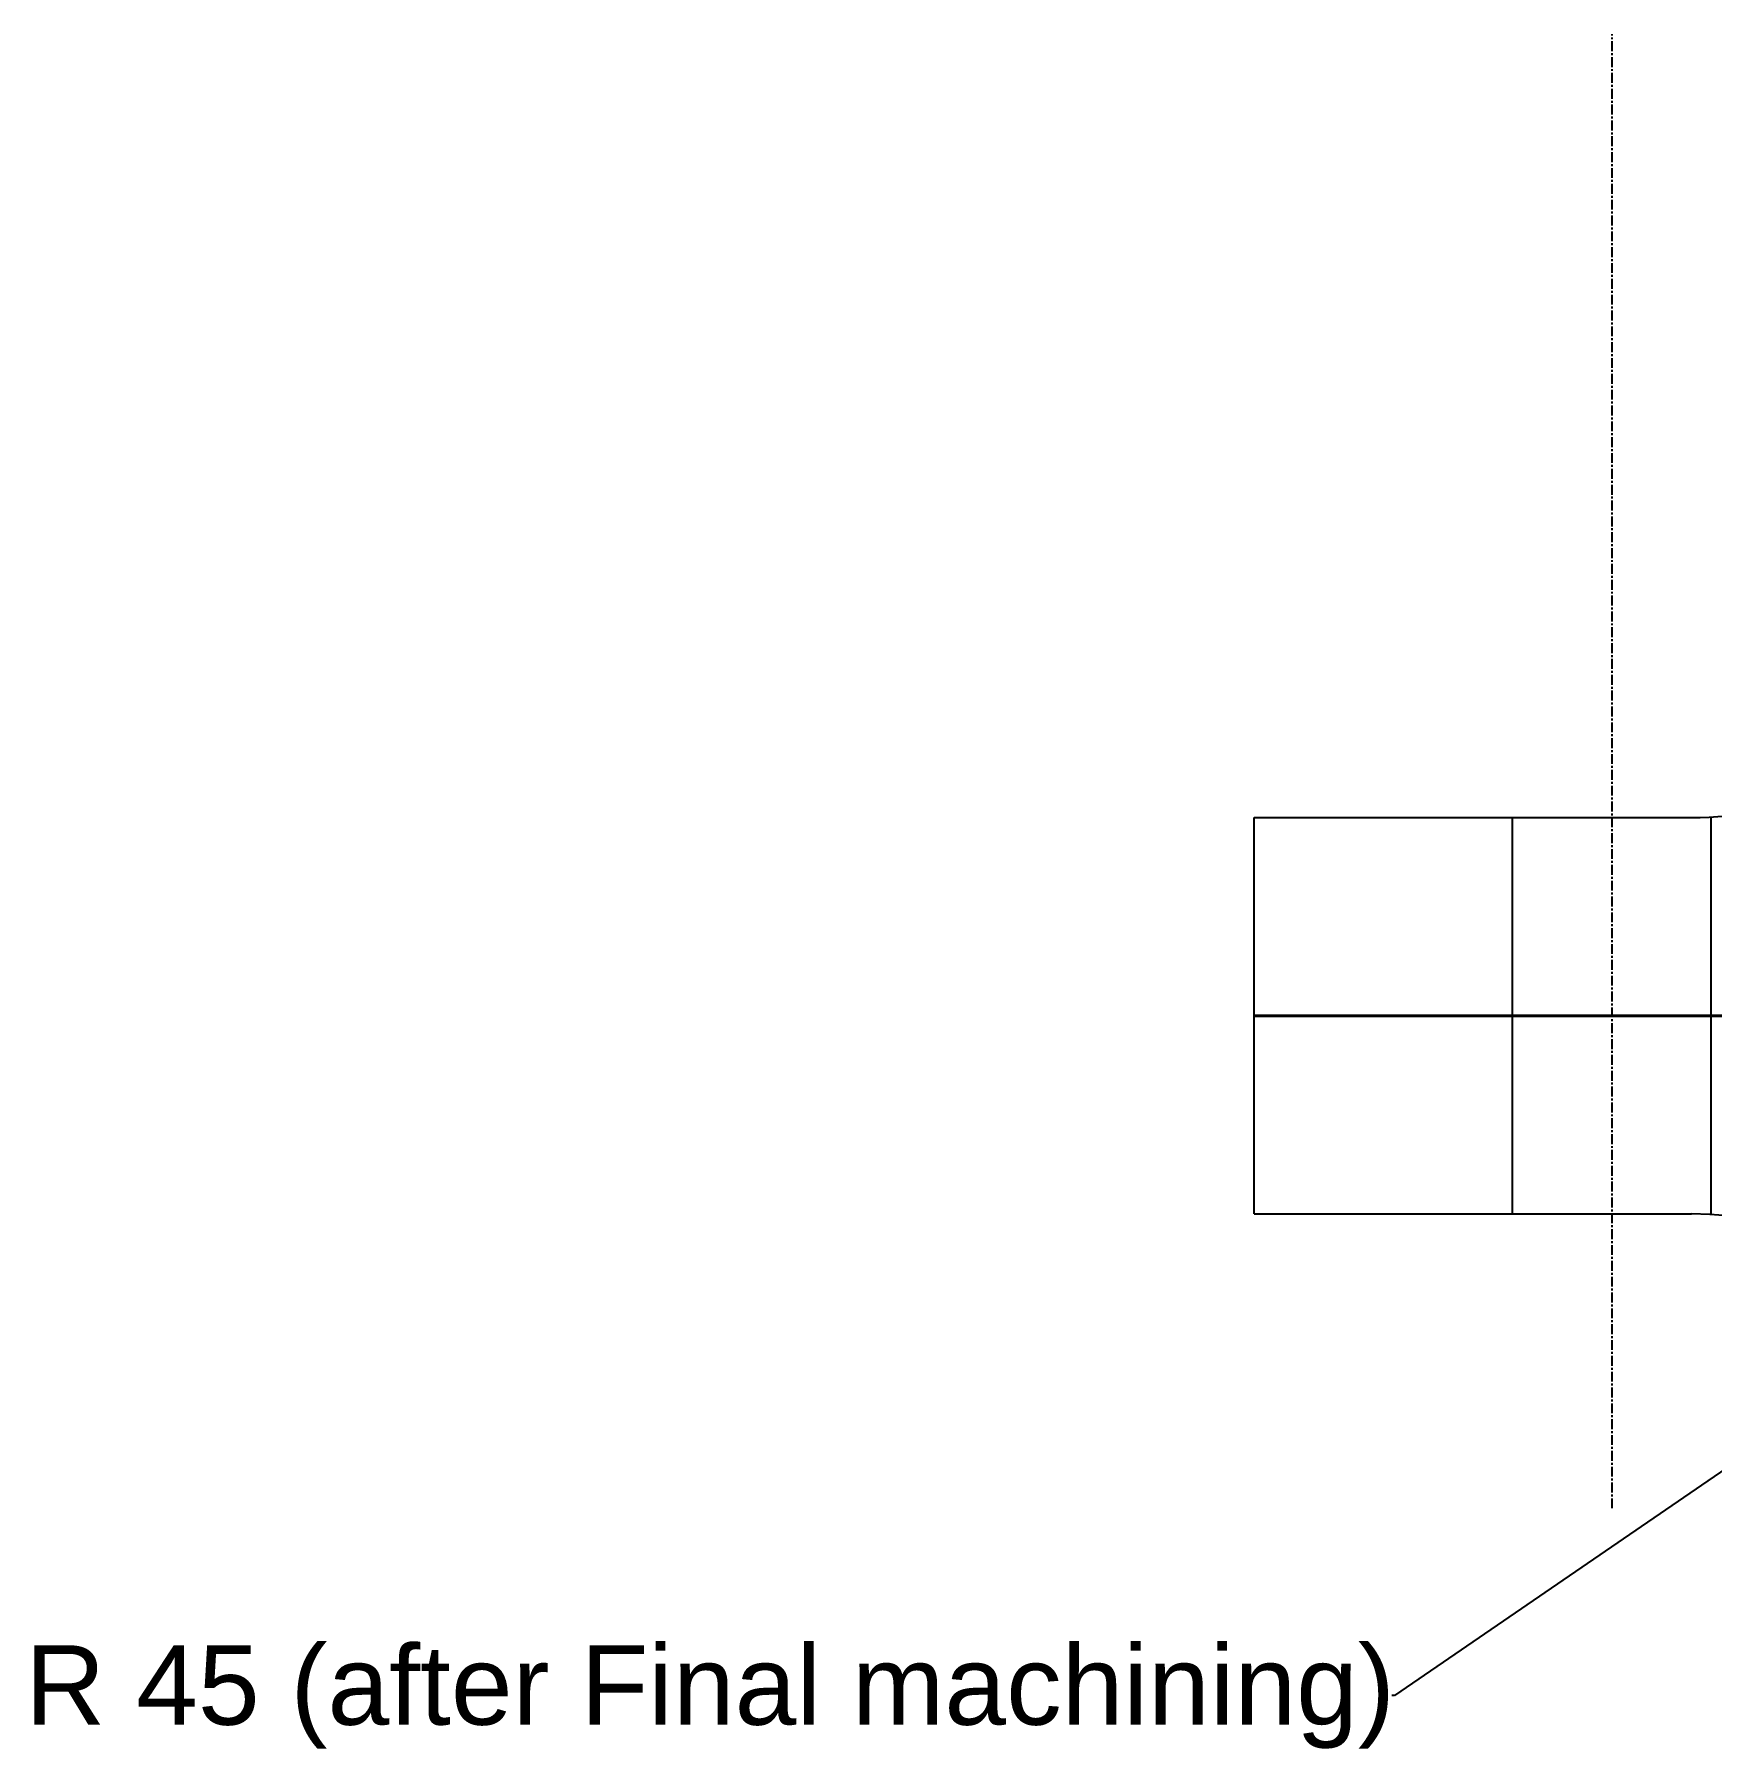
# Model space of a CAD drawing. Header units: millimetres. Extents: x 9612 to 23319, y 1863 to 14354.
# Drawn here: x 11376.7 to 11588.5, y 8393.3 to 8609.8 of the extents above; entities that cross this region are included whole.
import ezdxf

# ---------------------------------------------------------------- set-up
doc = ezdxf.new("R2010")
doc.units = ezdxf.units.MM
doc.header["$MEASUREMENT"] = 0
doc.linetypes.add('CENTER', pattern=[2, 1.25, -0.25, 0.25, -0.25])
doc.styles.get("Standard").update_dxf_attribs({"font": 'arial.ttf'})

# ---------------------------------------------------------------- blocks, each defined once
blk = doc.blocks.new('ijkkkkkkkkk')
at = {"linetype": 'CENTER'}
blk.add_line((1100.60652, 472.41801), (1100.60652, 658.55349), dxfattribs=at)
at = {"linetype": 'Continuous'}
for p, q in [((1055.42022, 534.55999), (1055.42022, 559.63698)), ((1055.42022, 559.63698), (1110.61166, 559.63698)), ((1088.03334, 534.55999), (1088.03334, 559.63698)), ((1113.12036, 534.55999), (1113.12036, 559.70669)), ((1055.42022, 509.59685), (1055.42022, 534.67384)), ((1055.42022, 534.67384), (1356.46442, 534.67384)), ((1055.42022, 534.55999), (1356.46442, 534.55999)), ((1088.03334, 509.59685), (1088.03334, 534.67384)), ((1113.12036, 509.52714), (1113.12036, 534.67384)), ((1055.42022, 509.59685), (1110.61166, 509.59685))]:
    blk.add_line(p, q, dxfattribs=at)
at = {"linetype": 'ByBlock', "lineweight": -2}
for p, q in [((1142.39326, 496.27394), (1073.14759, 448.79848)), ((1073.14759, 448.79848), (1072.78633, 448.79848))]:
    blk.add_line(p, q, dxfattribs=at)
at = {"linetype": 'Continuous'}
for centre, major_axis, start_param, end_param in [((1110.61166, 604.77557), (45.15663, 0), 4.71238898, 6.283185307), ((1110.61166, 464.45826), (-45.15663, 0), 3.141592654, 4.71238898)]:
    blk.add_ellipse(centre, major_axis=major_axis, ratio=0.9996004, start_param=start_param, end_param=end_param, dxfattribs=at)
at = {"width": 1.0004}
blk.add_text('R 45 (after Final machining)', height=10.0307966, dxfattribs=at).set_placement((900.23562, 445.08653))

msp = doc.modelspace()

# ---------------------------------------------------------------- block references
msp.add_blockref('ijkkkkkkkkk', (10475.34511, 7951.25402))

doc.saveas('drawing.dxf')
